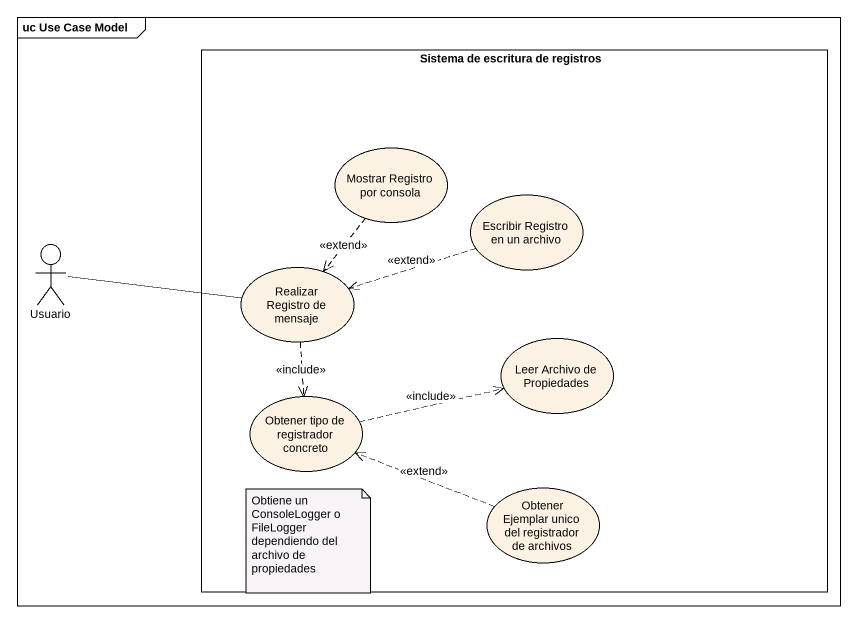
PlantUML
@startuml
mainframe uc Use Case Model
rectangle "Sistema de escritura de registros" as Sistema_de_escritura_de {
  usecase "Mostrar Registro por consola" as Mostrar_Registro_por_consola
  usecase "Escribir Registro en un archivo" as Escribir_Registro_en_un
  usecase "Realizar Registro de mensaje" as Realizar_Registro_de_mensaje
  usecase "Leer Archivo de Propiedades" as Leer_Archivo_de_Propiedades
  usecase "Obtener tipo de registrador concreto" as Obtener_tipo_de_registrador
  usecase "Obtener Ejemplar unico del registrador de archivos" as Obtener_Ejemplar_unico_del
}
actor Usuario
Mostrar_Registro_por_consola ..> Realizar_Registro_de_mensaje : <<extend>>
Escribir_Registro_en_un .left.> Realizar_Registro_de_mensaje : <<extend>>
Usuario -right- Realizar_Registro_de_mensaje
Realizar_Registro_de_mensaje ..> Obtener_tipo_de_registrador : <<include>>
Obtener_tipo_de_registrador .right.> Leer_Archivo_de_Propiedades : <<include>>
Obtener_Ejemplar_unico_del .left.> Obtener_tipo_de_registrador : <<extend>>
note as N1
  Obtiene un ConsoleLogger o FileLogger dependiendo del archivo de propiedades
end note
@enduml
